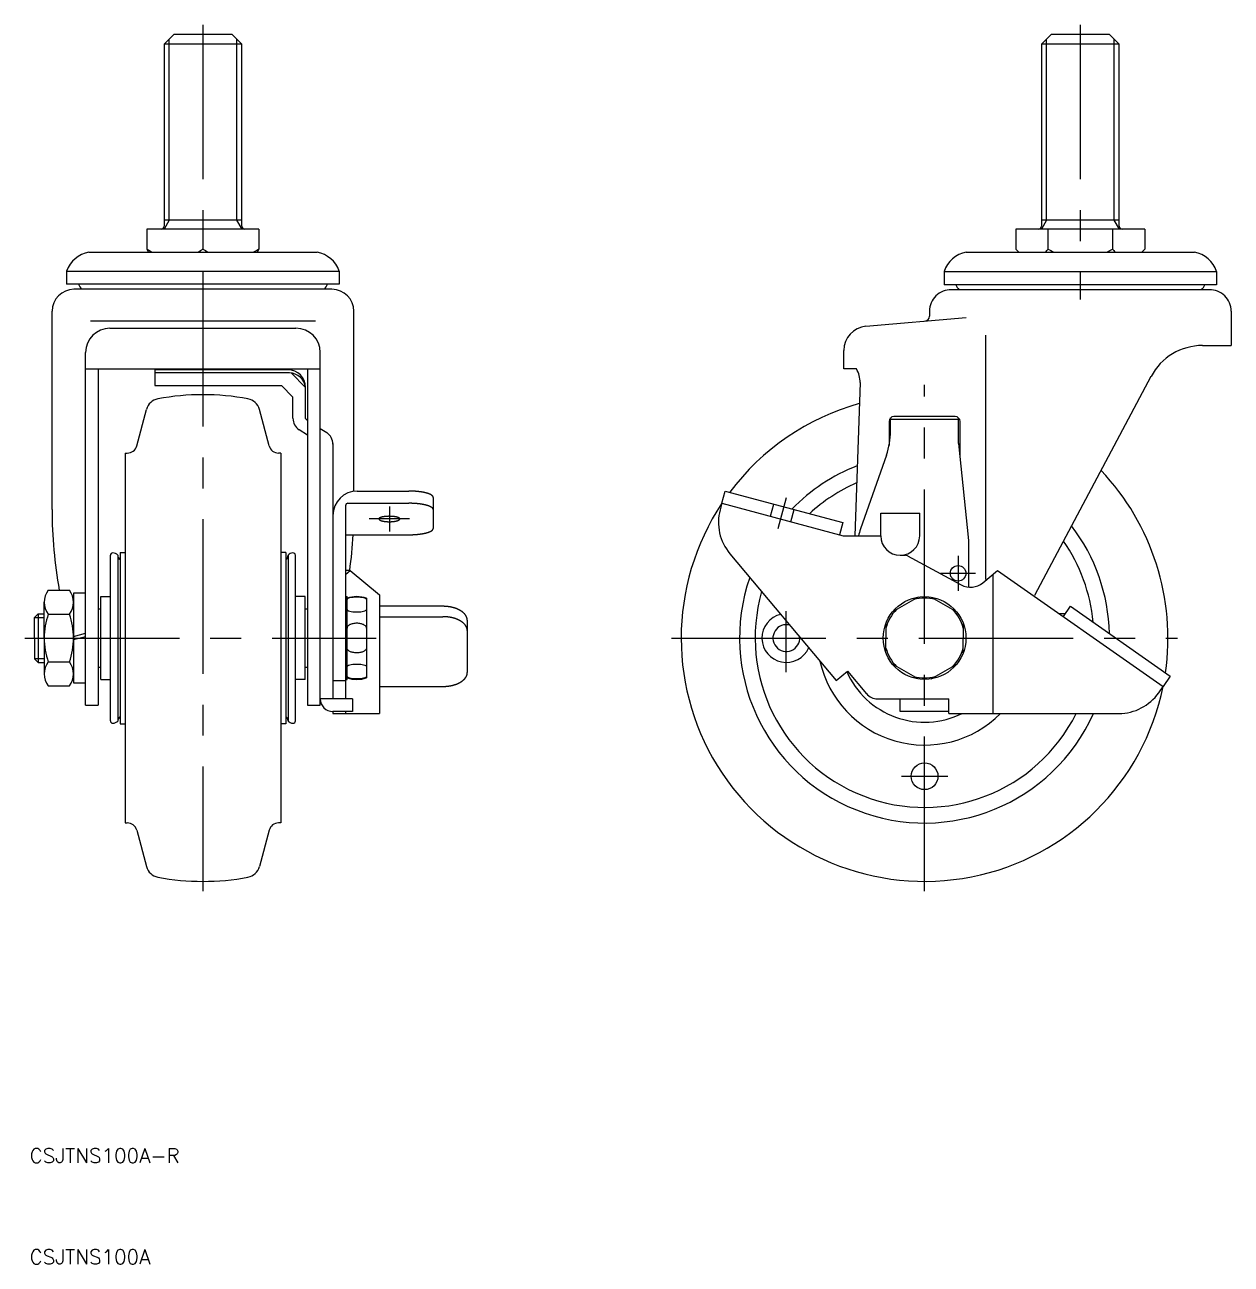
# Model space of a CAD drawing. Extents: x -185 to 65, y -129 to 274.
# Drawn here: x -184.9 to 63, y -128.7 to 126 of the extents above; entities that cross this region are included whole.
import ezdxf

# ---------------------------------------------------------------- set-up
doc = ezdxf.new("R2010")
doc.units = 0
doc.linetypes.add('CENTER', pattern=[50.8, 31.75, -6.35, 6.35, -6.35])
doc.linetypes.add('DASHED', pattern=[19.05, 12.7, -6.35])
doc.layers.get('0').update_dxf_attribs({"linetype": 'CONTINUOUS'})
doc.layers.add('CENTER', color=1, linetype='CONTINUOUS')
doc.styles.get("Standard").update_dxf_attribs({"font": 'txt.shx', "height": 3, "bigfont": 'bigfont.shx'})

msp = doc.modelspace()

# ---------------------------------------------------------------- linework, layer by layer
at = {"color": 7, "linetype": 'CONTINUOUS'}
for p, q in [((-154.25, 124), (-156.25, 122)), ((-142.25, 124), (-154.25, 124)), ((-140.25, 122), (-142.25, 124)), ((26, 124), (24, 122)), ((38, 124), (26, 124)), ((40, 122), (38, 124)), ((-156.25, 122), (-156.25, 84.6)), ((-140.25, 122), (-156.25, 122)), ((-140.25, 84.6), (-140.25, 122)), ((24, 122), (24, 84.6)), ((40, 122), (24, 122)), ((40, 84.6), (40, 122)), ((-140.25, 85.87), (-156.25, 85.87)), ((40, 85.87), (24, 85.87)), ((-136.75, 84), (-159.75, 84)), ((-159.75, 84), (-159.75, 79.93)), ((-148.25, 84), (-148.25, 79.93)), ((-136.75, 84), (-136.75, 79.98)), ((45.28, 84), (18.72, 84)), ((18.72, 84), (18.72, 79.93)), ((25.36, 84), (25.36, 79.93)), ((38.64, 84), (38.64, 79.93)), ((45.28, 84), (45.28, 79.93)), ((-171.7, 79.3), (-124.81, 79.3)), ((-159.75, 79.93), (-159.46, 79.3)), ((-136.75, 79.98), (-137.04, 79.35)), ((8.55, 79.3), (55.45, 79.3)), ((18.72, 79.93), (19.35, 79.3)), ((45.28, 79.93), (44.65, 79.3)), ((-176.25, 75.38), (-120.25, 75.38)), ((-176.25, 75.38), (-176.25, 72.7)), ((-120.25, 75.38), (-120.25, 72.7)), ((4, 75.33), (60, 75.33)), ((4, 75.33), (4, 72.6)), ((60, 75.33), (60, 72.6)), ((-120.25, 72.7), (-176.25, 72.7)), ((-121.75, 71.65), (-174.75, 71.65)), ((60, 72.6), (4, 72.6)), ((58.5, 71.55), (5.5, 71.55)), ((-179.25, 26.42), (-179.25, 67.15)), ((-117.25, 30.15), (-117.25, 67.15)), ((1, 67.15), (1, 66.12)), ((63, 67.15), (63, 60.1)), ((-171.35, 65.2), (-125.15, 65.2)), ((-12.04, 64.06), (8.52, 65.86)), ((-167.35, 63.66), (-129.15, 63.66)), ((12.5, 62.21), (12.5, 12)), ((-172.35, -13.8), (-172.35, 58.66)), ((-124.15, -13.8), (-124.15, 58.66)), ((-16.6, 55.28), (-16.6, 59.08)), ((57.12, 60.1), (63, 60.1)), ((-172.35, 55.28), (-124.15, 55.28)), ((-169.75, 55.28), (-169.75, -13.8)), ((-169.75, 55.28), (-169.75, -13.8)), ((-130.75, 55.1), (-158.15, 55.1)), ((-158.15, 55.1), (-158.15, 51.88)), ((-130.47, 54.52), (-158.15, 54.52)), ((-130.13, 54.48), (-127.15, 51.5)), ((-126.75, 55.28), (-126.75, -13.8)), ((-126.75, 55.28), (-126.75, -13.8)), ((-14, 55.28), (-16.6, 55.28)), ((46.52, 53.73), (22.6, 8.74)), ((-158.15, 51.88), (-132.13, 51.88)), ((-129.75, 49.5), (-132.13, 51.88)), ((-127.15, 45.11), (-127.15, 51.5)), ((-13.25, 52.47), (-14.35, 21)), ((-129.75, 45.15), (-129.75, 49.5)), ((-161.85, 39.48), (-159.85, 46.96)), ((-134.65, 39.48), (-136.65, 46.96)), ((-127.06, 44.94), (-126.75, 44.74)), ((-7.3, 44.5), (-7.3, 39.56)), ((-7, 42.55), (-7, 45.21)), ((-7, 45), (7, 45)), ((6.3, 45.5), (-6.3, 45.5)), ((7, 40.75), (7, 45.21)), ((7.3, 37), (7.3, 44.5)), ((-126.75, 41.68), (-128.47, 42.8)), ((-124.15, 43.06), (-122.83, 42.2)), ((7, 40), (7, 40.75)), ((-121.55, 40), (-121.55, -12.5)), ((7, 40), (7.07, 39.26)), ((7.07, 39.26), (8.93, 20.74)), ((-164.25, 38), (-164.25, -38)), ((-164.25, 38), (-163.79, 38)), ((-132.25, 38), (-132.72, 38)), ((-132.25, 38), (-132.25, -38)), ((-7.84, 37.59), (-13.16, 22.41)), ((-116.55, 30.2), (-105.95, 30.2)), ((-100.95, 28.9), (-100.95, 22.51)), ((-41.64, 27.69), (-40.96, 30.2)), ((-40.96, 30.2), (-16.81, 23.73)), ((-118.95, 27.19), (-118.95, -12.5)), ((-118.45, 27.69), (-105.95, 27.69)), ((-41.64, 27.69), (-41.99, 26.34)), ((-41.64, 27.69), (-17.49, 21.21)), ((-9, 25.68), (-1, 25.68)), ((-9, 21), (-9, 25.68)), ((-1, 21), (-1, 25.68)), ((-16.81, 23.73), (-17.49, 21.21)), ((-118.95, 21.21), (-105.95, 21.21)), ((-17.49, 21.21), (-16.69, 21)), ((-16.69, 21), (-12.5, 21)), ((-12.5, 21), (-9, 21)), ((-12.5, 21), (-9, 21)), ((8.93, 20.74), (9, 20)), ((9, 20), (9, 19.25)), ((9, 19.25), (9, 10.46)), ((-167.25, -17), (-167.25, 17)), ((-165.75, 17.05), (-165.75, -17.05)), ((-165.25, 17.6), (-165.25, -17.6)), ((-165.25, 17.6), (-164.25, 17.6)), ((-131.25, 17.6), (-132.25, 17.6)), ((-131.25, 17.6), (-131.25, -17.6)), ((-130.75, 17.05), (-130.75, -17.05)), ((-129.25, -17), (-129.25, 17)), ((-40, 17.33), (-18.15, -8.7)), ((-5, 17), (-4, 17)), ((-3.53, 16.88), (7.53, 10.92)), ((-118.95, 13.05), (-118, 13.87)), ((-118, 13.87), (-118.95, 13.87)), ((-118, 13.87), (-111.95, 8.9)), ((12, 11.37), (14.98, 13.87)), ((14, 13.05), (14, 8.98)), ((14.98, 13.87), (49, -9.95)), ((-180.03, 9.81), (-175.68, 9.81)), ((-172.35, 9.2), (-174.85, 9.2)), ((-174.85, 9.2), (-174.85, -9.2)), ((-174.85, 9.2), (-174.85, 7.36)), ((-169.25, -8.5), (-169.25, 8.5)), ((-169.25, 8.5), (-167.25, 8.5)), ((-127.25, 8.5), (-129.25, 8.5)), ((-127.25, -8.5), (-127.25, 8.5)), ((-118.95, 8.5), (-118.65, 8.5)), ((-118.65, -8.5), (-118.65, 8.5)), ((-114.65, 8.2), (-114.65, 6)), ((-111.95, 8.9), (-111.95, -15.5)), ((-1.34, 8.39), (-6.6, 5.36)), ((1.34, 8.39), (6.6, 5.36)), ((14, 8.98), (14, 0)), ((-180.85, 4.91), (-180.85, 7.36)), ((-169.75, 6), (-169.25, 6)), ((-127.25, 6), (-126.75, 6)), ((-114.65, 6), (-114.65, -6)), ((-98.95, 6.52), (-111.95, 6.52)), ((28.56, 4.45), (30.01, 6.52)), ((30.01, 6.52), (50.49, -7.82)), ((-182.85, 4.25), (-182.1, 5)), ((-182.85, 0), (-182.85, 4.25)), ((-182.1, 5), (-182.1, -5)), ((-182.1, 5), (-180.85, 5)), ((-180.85, 0), (-180.85, 4.91)), ((-180.03, 4.91), (-175.68, 4.91)), ((-111.95, 4.39), (-98.95, 4.39)), ((-93.95, 3.65), (-93.95, -7.08)), ((-7.94, 3.03), (-7.94, 0)), ((7.94, 3.03), (7.94, 0)), ((28.56, 4.45), (28.52, 4.39)), ((28.56, 4.45), (28.52, 4.39)), ((28.56, 4.45), (28.52, 4.39)), ((-174.85, 0.33), (-172.35, 1)), ((-174.85, -0.33), (-172.35, 0.33)), ((-7.94, -3.03), (-7.94, 0)), ((7.94, -3.03), (7.94, 0)), ((14, 0), (14, -15.5)), ((-182.85, 0), (-182.85, -4.25)), ((-180.85, 0), (-180.85, -4.91)), ((-182.85, -4.25), (-182.1, -5)), ((-182.1, -5), (-180.85, -5)), ((-180.85, -4.91), (-180.85, -7.36)), ((-180.03, -4.91), (-175.68, -4.91)), ((-169.75, -6), (-169.25, -6)), ((-127.25, -6), (-126.75, -6)), ((-114.65, -6), (-114.65, -8.2)), ((-18.15, -8.7), (-15.85, -6.78)), ((-15.85, -6.78), (-11.95, -11.43)), ((-1.34, -8.39), (-6.6, -5.36)), ((1.34, -8.39), (6.6, -5.36)), ((-180.03, -9.81), (-175.68, -9.81)), ((-174.85, -9.2), (-172.35, -9.2)), ((-169.25, -8.5), (-167.25, -8.5)), ((-127.25, -8.5), (-129.25, -8.5)), ((-121.55, -8.7), (-118.95, -8.7)), ((-118.95, -8.5), (-118.65, -8.5)), ((-111.95, -9.95), (-98.95, -9.95)), ((48.1, -11.24), (49, -9.95)), ((50.49, -7.82), (49, -9.95)), ((-117.55, -12.5), (-124.15, -12.5)), ((-117.55, -12.5), (-117.55, -15.1)), ((-9.65, -12.5), (5, -12.5)), ((-5, -15.1), (-5, -12.5)), ((5, -15.5), (5, -12.5)), ((-172.35, -13.8), (-169.75, -13.8)), ((-126.75, -13.8), (-124.15, -13.8)), ((-117.55, -15.1), (-121.55, -15.1)), ((-121.55, -15.1), (-121.55, -15.5)), ((-118.95, -15.1), (-118.95, -15.5)), ((5, -15.1), (-5, -15.1)), ((-165.25, -17.6), (-164.25, -17.6)), ((-131.25, -17.6), (-132.25, -17.6)), ((-121.55, -15.5), (-111.95, -15.5)), ((5, -15.5), (39.91, -15.5)), ((-164.25, -38), (-163.79, -38)), ((-132.25, -38), (-132.72, -38)), ((-161.85, -39.48), (-159.85, -46.96)), ((-134.65, -39.48), (-136.65, -46.96))]:
    msp.add_line(p, q, dxfattribs=at)
at = {"color": 3, "linetype": 'CONTINUOUS'}
for p, q in [((-155.17, 85.87), (-155.17, 123.08)), ((-141.33, 123.08), (-141.33, 85.87)), ((25.08, 85.87), (25.08, 123.08)), ((38.92, 123.08), (38.92, 85.87)), ((-155.17, 85.87), (-156.25, 84)), ((-141.33, 85.87), (-140.25, 84)), ((25.08, 85.87), (24, 84)), ((38.92, 85.87), (40, 84)), ((-182.85, 4.19), (-180.85, 4.19)), ((-182.85, -4.19), (-180.85, -4.19))]:
    msp.add_line(p, q, dxfattribs=at)
at = {"color": 3, "linetype": 'DASHED'}
for p, q in [((-31.64, 25.01), (-30.97, 27.52)), ((-27.48, 23.89), (-26.81, 26.4))]:
    msp.add_line(p, q, dxfattribs=at)
at = {"color": 7, "linetype": 'CONTINUOUS'}
for points in [[(-114.65, 7.9, 0.264449), (-114.73, 8.04, 0.0739), (-115.24, 8.25, 0.034987), (-115.83, 8.35, 0.025435), (-116.65, 8.39, 0.025435), (-117.47, 8.35, 0.034987), (-118.07, 8.25, 0.0739), (-118.57, 8.04, 0.264449), (-118.65, 7.9, 0.264449)], [(-118.65, 5.85, 0.264449), (-118.57, 5.71, 0.0739), (-118.07, 5.5, 0.034987), (-117.47, 5.4, 0.025435), (-116.65, 5.36, 0.025435), (-115.83, 5.4, 0.034987), (-115.24, 5.5, 0.0739), (-114.73, 5.71, 0.264449), (-114.65, 5.85, 0.264449)], [(-114.65, 2.05, 0.176531), (-114.77, 2.38, 0.103862), (-115.24, 2.75, 0.064221), (-115.84, 2.95, 0.050387), (-116.65, 3.03, 0.050387), (-117.46, 2.95, 0.064221), (-118.07, 2.75, 0.103862), (-118.53, 2.38, 0.176531), (-118.65, 2.05, 0.176531)], [(-114.65, -2.05, -0.176531), (-114.77, -2.38, -0.103862), (-115.24, -2.75, -0.064221), (-115.84, -2.95, -0.050387), (-116.65, -3.03, -0.050387), (-117.46, -2.95, -0.064221), (-118.07, -2.75, -0.103862), (-118.53, -2.38, -0.176531), (-118.65, -2.05, -0.176531)], [(-118.65, -5.85, -0.264449), (-118.57, -5.71, -0.0739), (-118.07, -5.5, -0.034987), (-117.47, -5.4, -0.025435), (-116.65, -5.36, -0.025435), (-115.83, -5.4, -0.034987), (-115.24, -5.5, -0.0739), (-114.73, -5.71, -0.264449), (-114.65, -5.85, -0.264449)], [(-114.65, -7.9, -0.264449), (-114.73, -8.04, -0.0739), (-115.24, -8.25, -0.034987), (-115.83, -8.35, -0.025435), (-116.65, -8.39, -0.025435), (-117.47, -8.35, -0.034987), (-118.07, -8.25, -0.0739), (-118.57, -8.04, -0.264449), (-118.65, -7.9, -0.264449)]]:
    msp.add_lwpolyline(points, format="xyb", dxfattribs=at)
for points in [[(-100.95, 28.9, 0), (-100.95, 28.92, 0), (-100.95, 28.93, 0), (-100.95, 28.95, 0), (-100.96, 28.97, 0), (-100.96, 28.98, 0), (-100.96, 29, 0), (-100.97, 29.01, 0), (-100.97, 29.03, 0), (-100.98, 29.05, 0), (-100.99, 29.06, 0), (-101, 29.08, 0), (-101, 29.09, 0), (-101.01, 29.11, 0), (-101.02, 29.12, 0), (-101.04, 29.14, 0), (-101.05, 29.16, 0), (-101.06, 29.17, 0), (-101.07, 29.19, 0), (-101.09, 29.2, 0), (-101.1, 29.22, 0), (-101.12, 29.23, 0), (-101.13, 29.25, 0), (-101.15, 29.26, 0), (-101.17, 29.28, 0), (-101.18, 29.29, 0), (-101.2, 29.31, 0), (-101.22, 29.32, 0), (-101.24, 29.34, 0), (-101.26, 29.35, 0), (-101.29, 29.37, 0), (-101.31, 29.38, 0), (-101.33, 29.4, 0), (-101.36, 29.41, 0), (-101.38, 29.43, 0), (-101.41, 29.44, 0), (-101.43, 29.46, 0), (-101.46, 29.47, 0), (-101.48, 29.48, 0), (-101.51, 29.5, 0), (-101.54, 29.51, 0), (-101.57, 29.53, 0), (-101.6, 29.54, 0), (-101.63, 29.55, 0), (-101.66, 29.57, 0), (-101.69, 29.58, 0), (-101.73, 29.59, 0), (-101.76, 29.61, 0), (-101.79, 29.62, 0), (-101.83, 29.63, 0), (-101.86, 29.65, 0), (-101.9, 29.66, 0), (-101.93, 29.67, 0), (-101.97, 29.69, 0), (-102.01, 29.7, 0), (-102.05, 29.71, 0), (-102.09, 29.72, 0), (-102.13, 29.74, 0), (-102.16, 29.75, 0), (-102.21, 29.76, 0), (-102.25, 29.77, 0), (-102.29, 29.78, 0), (-102.33, 29.79, 0), (-102.37, 29.81, 0), (-102.42, 29.82, 0), (-102.46, 29.83, 0), (-102.5, 29.84, 0), (-102.55, 29.85, 0), (-102.59, 29.86, 0), (-102.64, 29.87, 0), (-102.68, 29.88, 0), (-102.73, 29.89, 0), (-102.78, 29.9, 0), (-102.83, 29.91, 0), (-102.87, 29.92, 0), (-102.92, 29.93, 0), (-102.97, 29.94, 0), (-103.02, 29.95, 0), (-103.07, 29.96, 0), (-103.12, 29.97, 0), (-103.17, 29.98, 0), (-103.22, 29.99, 0), (-103.28, 30, 0), (-103.33, 30, 0), (-103.38, 30.01, 0), (-103.43, 30.02, 0), (-103.49, 30.03, 0), (-103.54, 30.04, 0), (-103.59, 30.04, 0), (-103.65, 30.05, 0), (-103.7, 30.06, 0), (-103.76, 30.07, 0), (-103.81, 30.07, 0), (-103.87, 30.08, 0), (-103.92, 30.09, 0), (-103.98, 30.09, 0), (-104.04, 30.1, 0), (-104.09, 30.1, 0), (-104.15, 30.11, 0), (-104.21, 30.12, 0), (-104.27, 30.12, 0), (-104.32, 30.13, 0), (-104.38, 30.13, 0), (-104.44, 30.14, 0), (-104.5, 30.14, 0), (-104.56, 30.15, 0), (-104.62, 30.15, 0), (-104.68, 30.15, 0), (-104.74, 30.16, 0), (-104.8, 30.16, 0), (-104.86, 30.17, 0), (-104.92, 30.17, 0), (-104.98, 30.17, 0), (-105.04, 30.17, 0), (-105.1, 30.18, 0), (-105.16, 30.18, 0), (-105.22, 30.18, 0), (-105.28, 30.18, 0), (-105.34, 30.19, 0), (-105.4, 30.19, 0), (-105.46, 30.19, 0), (-105.52, 30.19, 0), (-105.58, 30.19, 0), (-105.64, 30.19, 0), (-105.71, 30.2, 0), (-105.77, 30.2, 0), (-105.83, 30.2, 0), (-105.89, 30.2, 0), (-105.95, 30.2, 0)], [(-100.95, 26.39, 0), (-100.95, 26.41, 0), (-100.95, 26.42, 0), (-100.95, 26.44, 0), (-100.96, 26.45, 0), (-100.96, 26.47, 0), (-100.96, 26.49, 0), (-100.97, 26.5, 0), (-100.97, 26.52, 0), (-100.98, 26.53, 0), (-100.99, 26.55, 0), (-101, 26.57, 0), (-101, 26.58, 0), (-101.01, 26.6, 0), (-101.02, 26.61, 0), (-101.04, 26.63, 0), (-101.05, 26.64, 0), (-101.06, 26.66, 0), (-101.07, 26.67, 0), (-101.09, 26.69, 0), (-101.1, 26.71, 0), (-101.12, 26.72, 0), (-101.13, 26.74, 0), (-101.15, 26.75, 0), (-101.17, 26.77, 0), (-101.18, 26.78, 0), (-101.2, 26.8, 0), (-101.22, 26.81, 0), (-101.24, 26.83, 0), (-101.26, 26.84, 0), (-101.29, 26.86, 0), (-101.31, 26.87, 0), (-101.33, 26.89, 0), (-101.36, 26.9, 0), (-101.38, 26.92, 0), (-101.41, 26.93, 0), (-101.43, 26.94, 0), (-101.46, 26.96, 0), (-101.48, 26.97, 0), (-101.51, 26.99, 0), (-101.54, 27, 0), (-101.57, 27.02, 0), (-101.6, 27.03, 0), (-101.63, 27.04, 0), (-101.66, 27.06, 0), (-101.69, 27.07, 0), (-101.73, 27.08, 0), (-101.76, 27.1, 0), (-101.79, 27.11, 0), (-101.83, 27.12, 0), (-101.86, 27.14, 0), (-101.9, 27.15, 0), (-101.93, 27.16, 0), (-101.97, 27.17, 0), (-102.01, 27.19, 0), (-102.05, 27.2, 0), (-102.09, 27.21, 0), (-102.13, 27.22, 0), (-102.16, 27.24, 0), (-102.21, 27.25, 0), (-102.25, 27.26, 0), (-102.29, 27.27, 0), (-102.33, 27.28, 0), (-102.37, 27.29, 0), (-102.42, 27.31, 0), (-102.46, 27.32, 0), (-102.5, 27.33, 0), (-102.55, 27.34, 0), (-102.59, 27.35, 0), (-102.64, 27.36, 0), (-102.68, 27.37, 0), (-102.73, 27.38, 0), (-102.78, 27.39, 0), (-102.83, 27.4, 0), (-102.87, 27.41, 0), (-102.92, 27.42, 0), (-102.97, 27.43, 0), (-103.02, 27.44, 0), (-103.07, 27.45, 0), (-103.12, 27.46, 0), (-103.17, 27.47, 0), (-103.22, 27.48, 0), (-103.28, 27.48, 0), (-103.33, 27.49, 0), (-103.38, 27.5, 0), (-103.43, 27.51, 0), (-103.49, 27.52, 0), (-103.54, 27.52, 0), (-103.59, 27.53, 0), (-103.65, 27.54, 0), (-103.7, 27.55, 0), (-103.76, 27.55, 0), (-103.81, 27.56, 0), (-103.87, 27.57, 0), (-103.92, 27.57, 0), (-103.98, 27.58, 0), (-104.04, 27.59, 0), (-104.09, 27.59, 0), (-104.15, 27.6, 0), (-104.21, 27.6, 0), (-104.27, 27.61, 0), (-104.32, 27.61, 0), (-104.38, 27.62, 0), (-104.44, 27.62, 0), (-104.5, 27.63, 0), (-104.56, 27.63, 0), (-104.62, 27.64, 0), (-104.68, 27.64, 0), (-104.74, 27.65, 0), (-104.8, 27.65, 0), (-104.86, 27.65, 0), (-104.92, 27.66, 0), (-104.98, 27.66, 0), (-105.04, 27.66, 0), (-105.1, 27.67, 0), (-105.16, 27.67, 0), (-105.22, 27.67, 0), (-105.28, 27.67, 0), (-105.34, 27.68, 0), (-105.4, 27.68, 0), (-105.46, 27.68, 0), (-105.52, 27.68, 0), (-105.58, 27.68, 0), (-105.64, 27.68, 0), (-105.71, 27.68, 0), (-105.77, 27.68, 0), (-105.83, 27.68, 0), (-105.89, 27.69, 0), (-105.95, 27.69, 0)], [(-107.8, 24.49, 0), (-107.8, 24.5, 0), (-107.8, 24.52, 0), (-107.81, 24.53, 0), (-107.81, 24.54, 0), (-107.82, 24.55, 0), (-107.83, 24.57, 0), (-107.83, 24.58, 0), (-107.84, 24.59, 0), (-107.85, 24.6, 0), (-107.87, 24.62, 0), (-107.88, 24.63, 0), (-107.89, 24.64, 0), (-107.91, 24.65, 0), (-107.93, 24.66, 0), (-107.95, 24.68, 0), (-107.97, 24.69, 0), (-107.99, 24.7, 0), (-108.01, 24.71, 0), (-108.03, 24.72, 0), (-108.06, 24.73, 0), (-108.08, 24.75, 0), (-108.11, 24.76, 0), (-108.14, 24.77, 0), (-108.16, 24.78, 0), (-108.19, 24.79, 0), (-108.22, 24.8, 0), (-108.26, 24.81, 0), (-108.29, 24.82, 0), (-108.32, 24.83, 0), (-108.36, 24.84, 0), (-108.39, 24.85, 0), (-108.43, 24.86, 0), (-108.47, 24.86, 0), (-108.51, 24.87, 0), (-108.55, 24.88, 0), (-108.59, 24.89, 0), (-108.63, 24.9, 0), (-108.67, 24.91, 0), (-108.71, 24.91, 0), (-108.76, 24.92, 0), (-108.8, 24.93, 0), (-108.85, 24.93, 0), (-108.89, 24.94, 0), (-108.94, 24.95, 0), (-108.98, 24.95, 0), (-109.03, 24.96, 0), (-109.08, 24.96, 0), (-109.13, 24.97, 0), (-109.18, 24.97, 0), (-109.23, 24.98, 0), (-109.28, 24.98, 0), (-109.33, 24.98, 0), (-109.38, 24.99, 0), (-109.43, 24.99, 0), (-109.48, 24.99, 0), (-109.53, 25, 0), (-109.58, 25, 0), (-109.64, 25, 0), (-109.69, 25, 0), (-109.74, 25, 0), (-109.79, 25.01, 0), (-109.85, 25.01, 0), (-109.9, 25.01, 0), (-109.95, 25.01, 0), (-110, 25.01, 0), (-110.06, 25.01, 0), (-110.11, 25.01, 0), (-110.16, 25, 0), (-110.22, 25, 0), (-110.27, 25, 0), (-110.32, 25, 0), (-110.37, 25, 0), (-110.42, 24.99, 0), (-110.47, 24.99, 0), (-110.53, 24.99, 0), (-110.58, 24.98, 0), (-110.63, 24.98, 0), (-110.68, 24.98, 0), (-110.73, 24.97, 0), (-110.78, 24.97, 0), (-110.82, 24.96, 0), (-110.87, 24.96, 0), (-110.92, 24.95, 0), (-110.97, 24.95, 0), (-111.01, 24.94, 0), (-111.06, 24.93, 0), (-111.1, 24.93, 0), (-111.15, 24.92, 0), (-111.19, 24.91, 0), (-111.23, 24.91, 0), (-111.28, 24.9, 0), (-111.32, 24.89, 0), (-111.36, 24.88, 0), (-111.4, 24.87, 0), (-111.43, 24.86, 0), (-111.47, 24.86, 0), (-111.51, 24.85, 0), (-111.55, 24.84, 0), (-111.58, 24.83, 0), (-111.61, 24.82, 0), (-111.65, 24.81, 0), (-111.68, 24.8, 0), (-111.71, 24.79, 0), (-111.74, 24.78, 0), (-111.77, 24.77, 0), (-111.8, 24.76, 0), (-111.82, 24.75, 0), (-111.85, 24.73, 0), (-111.87, 24.72, 0), (-111.89, 24.71, 0), (-111.92, 24.7, 0), (-111.94, 24.69, 0), (-111.96, 24.68, 0), (-111.98, 24.66, 0), (-111.99, 24.65, 0), (-112.01, 24.64, 0), (-112.02, 24.63, 0), (-112.04, 24.62, 0), (-112.05, 24.6, 0), (-112.06, 24.59, 0), (-112.07, 24.58, 0), (-112.08, 24.57, 0), (-112.09, 24.55, 0), (-112.09, 24.54, 0), (-112.1, 24.53, 0), (-112.1, 24.52, 0), (-112.1, 24.5, 0), (-112.1, 24.49, 0)], [(-112.1, 24.49, 0), (-112.1, 24.48, 0), (-112.1, 24.46, 0), (-112.1, 24.45, 0), (-112.09, 24.43, 0), (-112.09, 24.42, 0), (-112.08, 24.4, 0), (-112.07, 24.39, 0), (-112.06, 24.37, 0), (-112.05, 24.36, 0), (-112.04, 24.35, 0), (-112.02, 24.33, 0), (-112.01, 24.32, 0), (-111.99, 24.3, 0), (-111.98, 24.29, 0), (-111.96, 24.28, 0), (-111.94, 24.26, 0), (-111.92, 24.25, 0), (-111.89, 24.24, 0), (-111.87, 24.22, 0), (-111.85, 24.21, 0), (-111.82, 24.2, 0), (-111.8, 24.18, 0), (-111.77, 24.17, 0), (-111.74, 24.16, 0), (-111.71, 24.15, 0), (-111.68, 24.14, 0), (-111.65, 24.12, 0), (-111.61, 24.11, 0), (-111.58, 24.1, 0), (-111.55, 24.09, 0), (-111.51, 24.08, 0), (-111.47, 24.07, 0), (-111.43, 24.06, 0), (-111.4, 24.05, 0), (-111.36, 24.04, 0), (-111.32, 24.03, 0), (-111.28, 24.02, 0), (-111.23, 24.01, 0), (-111.19, 24, 0), (-111.15, 23.99, 0), (-111.1, 23.99, 0), (-111.06, 23.98, 0), (-111.01, 23.97, 0), (-110.97, 23.96, 0), (-110.92, 23.96, 0), (-110.87, 23.95, 0), (-110.82, 23.94, 0), (-110.78, 23.94, 0), (-110.73, 23.93, 0), (-110.68, 23.93, 0), (-110.63, 23.92, 0), (-110.58, 23.92, 0), (-110.53, 23.92, 0), (-110.47, 23.91, 0), (-110.42, 23.91, 0), (-110.37, 23.91, 0), (-110.32, 23.9, 0), (-110.27, 23.9, 0), (-110.22, 23.9, 0), (-110.16, 23.9, 0), (-110.11, 23.9, 0), (-110.06, 23.89, 0), (-110, 23.89, 0), (-109.95, 23.89, 0), (-109.9, 23.89, 0), (-109.85, 23.89, 0), (-109.79, 23.9, 0), (-109.74, 23.9, 0), (-109.69, 23.9, 0), (-109.64, 23.9, 0), (-109.58, 23.9, 0), (-109.53, 23.91, 0), (-109.48, 23.91, 0), (-109.43, 23.91, 0), (-109.38, 23.92, 0), (-109.33, 23.92, 0), (-109.28, 23.92, 0), (-109.23, 23.93, 0), (-109.18, 23.93, 0), (-109.13, 23.94, 0), (-109.08, 23.94, 0), (-109.03, 23.95, 0), (-108.98, 23.96, 0), (-108.94, 23.96, 0), (-108.89, 23.97, 0), (-108.85, 23.98, 0), (-108.8, 23.99, 0), (-108.76, 23.99, 0), (-108.71, 24, 0), (-108.67, 24.01, 0), (-108.63, 24.02, 0), (-108.59, 24.03, 0), (-108.55, 24.04, 0), (-108.51, 24.05, 0), (-108.47, 24.06, 0), (-108.43, 24.07, 0), (-108.39, 24.08, 0), (-108.36, 24.09, 0), (-108.32, 24.1, 0), (-108.29, 24.11, 0), (-108.26, 24.12, 0), (-108.22, 24.14, 0), (-108.19, 24.15, 0), (-108.16, 24.16, 0), (-108.14, 24.17, 0), (-108.11, 24.18, 0), (-108.08, 24.2, 0), (-108.06, 24.21, 0), (-108.03, 24.22, 0), (-108.01, 24.24, 0), (-107.99, 24.25, 0), (-107.97, 24.26, 0), (-107.95, 24.28, 0), (-107.93, 24.29, 0), (-107.91, 24.3, 0), (-107.89, 24.32, 0), (-107.88, 24.33, 0), (-107.87, 24.35, 0), (-107.85, 24.36, 0), (-107.84, 24.37, 0), (-107.83, 24.39, 0), (-107.83, 24.4, 0), (-107.82, 24.42, 0), (-107.81, 24.43, 0), (-107.81, 24.45, 0), (-107.8, 24.46, 0), (-107.8, 24.48, 0), (-107.8, 24.49, 0)], [(-105.95, 21.21, 0), (-105.89, 21.21, 0), (-105.83, 21.22, 0), (-105.77, 21.22, 0), (-105.71, 21.22, 0), (-105.64, 21.22, 0), (-105.58, 21.22, 0), (-105.52, 21.22, 0), (-105.46, 21.22, 0), (-105.4, 21.22, 0), (-105.34, 21.22, 0), (-105.28, 21.23, 0), (-105.22, 21.23, 0), (-105.16, 21.23, 0), (-105.1, 21.23, 0), (-105.04, 21.24, 0), (-104.98, 21.24, 0), (-104.92, 21.24, 0), (-104.86, 21.25, 0), (-104.8, 21.25, 0), (-104.74, 21.25, 0), (-104.68, 21.26, 0), (-104.62, 21.26, 0), (-104.56, 21.27, 0), (-104.5, 21.27, 0), (-104.44, 21.28, 0), (-104.38, 21.28, 0), (-104.32, 21.29, 0), (-104.27, 21.29, 0), (-104.21, 21.3, 0), (-104.15, 21.3, 0), (-104.09, 21.31, 0), (-104.04, 21.31, 0), (-103.98, 21.32, 0), (-103.92, 21.33, 0), (-103.87, 21.33, 0), (-103.81, 21.34, 0), (-103.76, 21.35, 0), (-103.7, 21.35, 0), (-103.65, 21.36, 0), (-103.59, 21.37, 0), (-103.54, 21.38, 0), (-103.49, 21.38, 0), (-103.43, 21.39, 0), (-103.38, 21.4, 0), (-103.33, 21.41, 0), (-103.28, 21.42, 0), (-103.22, 21.42, 0), (-103.17, 21.43, 0), (-103.12, 21.44, 0), (-103.07, 21.45, 0), (-103.02, 21.46, 0), (-102.97, 21.47, 0), (-102.92, 21.48, 0), (-102.87, 21.49, 0), (-102.83, 21.5, 0), (-102.78, 21.51, 0), (-102.73, 21.52, 0), (-102.68, 21.53, 0), (-102.64, 21.54, 0), (-102.59, 21.55, 0), (-102.55, 21.56, 0), (-102.5, 21.57, 0), (-102.46, 21.58, 0), (-102.42, 21.59, 0), (-102.37, 21.61, 0), (-102.33, 21.62, 0), (-102.29, 21.63, 0), (-102.25, 21.64, 0), (-102.21, 21.65, 0), (-102.16, 21.66, 0), (-102.13, 21.68, 0), (-102.09, 21.69, 0), (-102.05, 21.7, 0), (-102.01, 21.71, 0), (-101.97, 21.73, 0), (-101.93, 21.74, 0), (-101.9, 21.75, 0), (-101.86, 21.76, 0), (-101.83, 21.78, 0), (-101.79, 21.79, 0), (-101.76, 21.8, 0), (-101.73, 21.82, 0), (-101.69, 21.83, 0), (-101.66, 21.84, 0), (-101.63, 21.86, 0), (-101.6, 21.87, 0), (-101.57, 21.88, 0), (-101.54, 21.9, 0), (-101.51, 21.91, 0), (-101.48, 21.93, 0), (-101.46, 21.94, 0), (-101.43, 21.96, 0), (-101.41, 21.97, 0), (-101.38, 21.98, 0), (-101.36, 22, 0), (-101.33, 22.01, 0), (-101.31, 22.03, 0), (-101.29, 22.04, 0), (-101.26, 22.06, 0), (-101.24, 22.07, 0), (-101.22, 22.09, 0), (-101.2, 22.1, 0), (-101.18, 22.12, 0), (-101.17, 22.13, 0), (-101.15, 22.15, 0), (-101.13, 22.16, 0), (-101.12, 22.18, 0), (-101.1, 22.19, 0), (-101.09, 22.21, 0), (-101.07, 22.23, 0), (-101.06, 22.24, 0), (-101.05, 22.26, 0), (-101.04, 22.27, 0), (-101.02, 22.29, 0), (-101.01, 22.3, 0), (-101, 22.32, 0), (-101, 22.33, 0), (-100.99, 22.35, 0), (-100.98, 22.37, 0), (-100.97, 22.38, 0), (-100.97, 22.4, 0), (-100.96, 22.41, 0), (-100.96, 22.43, 0), (-100.96, 22.45, 0), (-100.95, 22.46, 0), (-100.95, 22.48, 0), (-100.95, 22.49, 0), (-100.95, 22.51, 0)], [(-93.95, 3.65, 0), (-93.95, 3.69, 0), (-93.95, 3.72, 0), (-93.95, 3.76, 0), (-93.96, 3.79, 0), (-93.96, 3.83, 0), (-93.96, 3.86, 0), (-93.97, 3.9, 0), (-93.97, 3.93, 0), (-93.98, 3.97, 0), (-93.99, 4, 0), (-94, 4.04, 0), (-94, 4.07, 0), (-94.01, 4.11, 0), (-94.02, 4.14, 0), (-94.04, 4.18, 0), (-94.05, 4.21, 0), (-94.06, 4.25, 0), (-94.07, 4.28, 0), (-94.09, 4.31, 0), (-94.1, 4.35, 0), (-94.12, 4.38, 0), (-94.13, 4.42, 0), (-94.15, 4.45, 0), (-94.17, 4.48, 0), (-94.18, 4.52, 0), (-94.2, 4.55, 0), (-94.22, 4.59, 0), (-94.24, 4.62, 0), (-94.26, 4.65, 0), (-94.29, 4.68, 0), (-94.31, 4.72, 0), (-94.33, 4.75, 0), (-94.36, 4.78, 0), (-94.38, 4.81, 0), (-94.41, 4.85, 0), (-94.43, 4.88, 0), (-94.46, 4.91, 0), (-94.48, 4.94, 0), (-94.51, 4.97, 0), (-94.54, 5, 0), (-94.57, 5.04, 0), (-94.6, 5.07, 0), (-94.63, 5.1, 0), (-94.66, 5.13, 0), (-94.69, 5.16, 0), (-94.73, 5.19, 0), (-94.76, 5.22, 0), (-94.79, 5.25, 0), (-94.83, 5.27, 0), (-94.86, 5.3, 0), (-94.9, 5.33, 0), (-94.93, 5.36, 0), (-94.97, 5.39, 0), (-95.01, 5.42, 0), (-95.05, 5.44, 0), (-95.09, 5.47, 0), (-95.13, 5.5, 0), (-95.16, 5.53, 0), (-95.21, 5.55, 0), (-95.25, 5.58, 0), (-95.29, 5.6, 0), (-95.33, 5.63, 0), (-95.37, 5.66, 0), (-95.42, 5.68, 0), (-95.46, 5.7, 0), (-95.5, 5.73, 0), (-95.55, 5.75, 0), (-95.59, 5.78, 0), (-95.64, 5.8, 0), (-95.68, 5.82, 0), (-95.73, 5.85, 0), (-95.78, 5.87, 0), (-95.83, 5.89, 0), (-95.87, 5.91, 0), (-95.92, 5.93, 0), (-95.97, 5.96, 0), (-96.02, 5.98, 0), (-96.07, 6, 0), (-96.12, 6.02, 0), (-96.17, 6.04, 0), (-96.22, 6.06, 0), (-96.28, 6.08, 0), (-96.33, 6.09, 0), (-96.38, 6.11, 0), (-96.43, 6.13, 0), (-96.49, 6.15, 0), (-96.54, 6.16, 0), (-96.59, 6.18, 0), (-96.65, 6.2, 0), (-96.7, 6.21, 0), (-96.76, 6.23, 0), (-96.81, 6.24, 0), (-96.87, 6.26, 0), (-96.92, 6.27, 0), (-96.98, 6.29, 0), (-97.04, 6.3, 0), (-97.09, 6.32, 0), (-97.15, 6.33, 0), (-97.21, 6.34, 0), (-97.27, 6.35, 0), (-97.32, 6.36, 0), (-97.38, 6.38, 0), (-97.44, 6.39, 0), (-97.5, 6.4, 0), (-97.56, 6.41, 0), (-97.62, 6.42, 0), (-97.68, 6.43, 0), (-97.74, 6.43, 0), (-97.8, 6.44, 0), (-97.86, 6.45, 0), (-97.92, 6.46, 0), (-97.98, 6.46, 0), (-98.04, 6.47, 0), (-98.1, 6.48, 0), (-98.16, 6.48, 0), (-98.22, 6.49, 0), (-98.28, 6.49, 0), (-98.34, 6.5, 0), (-98.4, 6.5, 0), (-98.46, 6.51, 0), (-98.52, 6.51, 0), (-98.58, 6.51, 0), (-98.64, 6.51, 0), (-98.71, 6.52, 0), (-98.77, 6.52, 0), (-98.83, 6.52, 0), (-98.89, 6.52, 0), (-98.95, 6.52, 0)], [(-93.95, 1.54, 0), (-93.95, 1.56, 0), (-93.95, 1.59, 0), (-93.95, 1.63, 0), (-93.96, 1.66, 0), (-93.96, 1.7, 0), (-93.96, 1.73, 0), (-93.97, 1.77, 0), (-93.97, 1.8, 0), (-93.98, 1.84, 0), (-93.99, 1.87, 0), (-94, 1.91, 0), (-94, 1.94, 0), (-94.01, 1.98, 0), (-94.02, 2.01, 0), (-94.04, 2.05, 0), (-94.05, 2.08, 0), (-94.06, 2.12, 0), (-94.07, 2.15, 0), (-94.09, 2.19, 0), (-94.1, 2.22, 0), (-94.12, 2.25, 0), (-94.13, 2.29, 0), (-94.15, 2.32, 0), (-94.17, 2.35, 0), (-94.18, 2.39, 0), (-94.2, 2.42, 0), (-94.22, 2.46, 0), (-94.24, 2.49, 0), (-94.26, 2.52, 0), (-94.29, 2.55, 0), (-94.31, 2.59, 0), (-94.33, 2.62, 0), (-94.36, 2.65, 0), (-94.38, 2.68, 0), (-94.41, 2.72, 0), (-94.43, 2.75, 0), (-94.46, 2.78, 0), (-94.48, 2.81, 0), (-94.51, 2.84, 0), (-94.54, 2.87, 0), (-94.57, 2.91, 0), (-94.6, 2.94, 0), (-94.63, 2.97, 0), (-94.66, 3, 0), (-94.69, 3.03, 0), (-94.73, 3.06, 0), (-94.76, 3.09, 0), (-94.79, 3.12, 0), (-94.83, 3.14, 0), (-94.86, 3.17, 0), (-94.9, 3.2, 0), (-94.93, 3.23, 0), (-94.97, 3.26, 0), (-95.01, 3.29, 0), (-95.05, 3.31, 0), (-95.09, 3.34, 0), (-95.13, 3.37, 0), (-95.16, 3.4, 0), (-95.21, 3.42, 0), (-95.25, 3.45, 0), (-95.29, 3.47, 0), (-95.33, 3.5, 0), (-95.37, 3.53, 0), (-95.42, 3.55, 0), (-95.46, 3.58, 0), (-95.5, 3.6, 0), (-95.55, 3.62, 0), (-95.59, 3.65, 0), (-95.64, 3.67, 0), (-95.68, 3.69, 0), (-95.73, 3.72, 0), (-95.78, 3.74, 0), (-95.83, 3.76, 0), (-95.87, 3.78, 0), (-95.92, 3.8, 0), (-95.97, 3.83, 0), (-96.02, 3.85, 0), (-96.07, 3.87, 0), (-96.12, 3.89, 0), (-96.17, 3.91, 0), (-96.22, 3.93, 0), (-96.28, 3.95, 0), (-96.33, 3.96, 0), (-96.38, 3.98, 0), (-96.43, 4, 0), (-96.49, 4.02, 0), (-96.54, 4.03, 0), (-96.59, 4.05, 0), (-96.65, 4.07, 0), (-96.7, 4.08, 0), (-96.76, 4.1, 0), (-96.81, 4.11, 0), (-96.87, 4.13, 0), (-96.92, 4.14, 0), (-96.98, 4.16, 0), (-97.04, 4.17, 0), (-97.09, 4.19, 0), (-97.15, 4.2, 0), (-97.21, 4.21, 0), (-97.27, 4.22, 0), (-97.32, 4.23, 0), (-97.38, 4.25, 0), (-97.44, 4.26, 0), (-97.5, 4.27, 0), (-97.56, 4.28, 0), (-97.62, 4.29, 0), (-97.68, 4.3, 0), (-97.74, 4.3, 0), (-97.8, 4.31, 0), (-97.86, 4.32, 0), (-97.92, 4.33, 0), (-97.98, 4.34, 0), (-98.04, 4.34, 0), (-98.1, 4.35, 0), (-98.16, 4.35, 0), (-98.22, 4.36, 0), (-98.28, 4.36, 0), (-98.34, 4.37, 0), (-98.4, 4.37, 0), (-98.46, 4.38, 0), (-98.52, 4.38, 0), (-98.58, 4.38, 0), (-98.64, 4.38, 0), (-98.71, 4.39, 0), (-98.77, 4.39, 0), (-98.83, 4.39, 0), (-98.89, 4.39, 0), (-98.95, 4.39, 0)], [(-98.95, -9.95, 0), (-98.89, -9.95, 0), (-98.83, -9.95, 0), (-98.77, -9.95, 0), (-98.71, -9.95, 0), (-98.64, -9.94, 0), (-98.58, -9.94, 0), (-98.52, -9.94, 0), (-98.46, -9.94, 0), (-98.4, -9.93, 0), (-98.34, -9.93, 0), (-98.28, -9.92, 0), (-98.22, -9.92, 0), (-98.16, -9.91, 0), (-98.1, -9.91, 0), (-98.04, -9.9, 0), (-97.98, -9.89, 0), (-97.92, -9.89, 0), (-97.86, -9.88, 0), (-97.8, -9.87, 0), (-97.74, -9.86, 0), (-97.68, -9.85, 0), (-97.62, -9.85, 0), (-97.56, -9.84, 0), (-97.5, -9.83, 0), (-97.44, -9.82, 0), (-97.38, -9.8, 0), (-97.32, -9.79, 0), (-97.27, -9.78, 0), (-97.21, -9.77, 0), (-97.15, -9.76, 0), (-97.09, -9.74, 0), (-97.04, -9.73, 0), (-96.98, -9.72, 0), (-96.92, -9.7, 0), (-96.87, -9.69, 0), (-96.81, -9.67, 0), (-96.76, -9.66, 0), (-96.7, -9.64, 0), (-96.65, -9.63, 0), (-96.59, -9.61, 0), (-96.54, -9.59, 0), (-96.49, -9.58, 0), (-96.43, -9.56, 0), (-96.38, -9.54, 0), (-96.33, -9.52, 0), (-96.28, -9.5, 0), (-96.22, -9.49, 0), (-96.17, -9.47, 0), (-96.12, -9.45, 0), (-96.07, -9.43, 0), (-96.02, -9.41, 0), (-95.97, -9.38, 0), (-95.92, -9.36, 0), (-95.87, -9.34, 0), (-95.83, -9.32, 0), (-95.78, -9.3, 0), (-95.73, -9.28, 0), (-95.68, -9.25, 0), (-95.64, -9.23, 0), (-95.59, -9.21, 0), (-95.55, -9.18, 0), (-95.5, -9.16, 0), (-95.46, -9.13, 0), (-95.42, -9.11, 0), (-95.37, -9.08, 0), (-95.33, -9.06, 0), (-95.29, -9.03, 0), (-95.25, -9.01, 0), (-95.21, -8.98, 0), (-95.16, -8.95, 0), (-95.13, -8.93, 0), (-95.09, -8.9, 0), (-95.05, -8.87, 0), (-95.01, -8.85, 0), (-94.97, -8.82, 0), (-94.93, -8.79, 0), (-94.9, -8.76, 0), (-94.86, -8.73, 0), (-94.83, -8.7, 0), (-94.79, -8.67, 0), (-94.76, -8.65, 0), (-94.73, -8.62, 0), (-94.69, -8.59, 0), (-94.66, -8.56, 0), (-94.63, -8.53, 0), (-94.6, -8.49, 0), (-94.57, -8.46, 0), (-94.54, -8.43, 0), (-94.51, -8.4, 0), (-94.48, -8.37, 0), (-94.46, -8.34, 0), (-94.43, -8.31, 0), (-94.41, -8.28, 0), (-94.38, -8.24, 0), (-94.36, -8.21, 0), (-94.33, -8.18, 0), (-94.31, -8.15, 0), (-94.29, -8.11, 0), (-94.26, -8.08, 0), (-94.24, -8.05, 0), (-94.22, -8.01, 0), (-94.2, -7.98, 0), (-94.18, -7.95, 0), (-94.17, -7.91, 0), (-94.15, -7.88, 0), (-94.13, -7.85, 0), (-94.12, -7.81, 0), (-94.1, -7.78, 0), (-94.09, -7.74, 0), (-94.07, -7.71, 0), (-94.06, -7.68, 0), (-94.05, -7.64, 0), (-94.04, -7.61, 0), (-94.02, -7.57, 0), (-94.01, -7.54, 0), (-94, -7.5, 0), (-94, -7.47, 0), (-93.99, -7.43, 0), (-93.98, -7.4, 0), (-93.97, -7.36, 0), (-93.97, -7.33, 0), (-93.96, -7.29, 0), (-93.96, -7.26, 0), (-93.96, -7.22, 0), (-93.95, -7.19, 0), (-93.95, -7.15, 0), (-93.95, -7.12, 0), (-93.95, -7.08, 0)]]:
    msp.add_polyline3d(points, dxfattribs=at)
for centre, radius in [((6.9, 13.3), 1.6), ((0, 0), 8.5), ((0, -28.4), 2.75)]:
    msp.add_circle(centre, radius, dxfattribs=at)
for centre, radius, start, end in [((-156.85, 84.6), 0.6, 270, 0), ((-139.65, 84.6), 0.6, 180, 270), ((23.4, 84.6), 0.6, 270, 0), ((40.6, 84.6), 0.6, 180, 270), ((-170.54, 73.35), 6.06, 100.9931, 160.4117), ((-154, 88.29), 10.14, 235.4673, 242.3526), ((-154, 88.29), 10.14, 297.6474, 304.5327), ((-142.5, 88.33), 10.18, 235.6158, 242.5051), ((-142.5, 88.38), 10.18, 297.4949, 304.3842), ((-125.96, 73.35), 6.06, 19.5883, 79.0069), ((9.78, 73.3), 6.12, 101.5066, 160.6173), ((22.04, 82.14), 3.99, 314.6383, 326.3736), ((32, 91.43), 13.28, 240, 245.9792), ((32, 91.43), 13.28, 294.0208, 300), ((41.96, 82.14), 3.99, 213.6264, 225.3617), ((54.22, 73.3), 6.12, 19.3827, 78.4934), ((-174.75, 67.15), 4.5, 90, 180), ((-170.85, 73.82), 3.17, 200.7524, 223.2387), ((-125.65, 73.82), 3.17, 316.7613, 339.2476), ((-121.75, 67.15), 4.5, 0, 90), ((5.42, 67.14), 4.42, 88.9044, 179.8081), ((9.4, 73.72), 3.17, 200.7524, 223.2387), ((54.6, 73.72), 3.17, 316.7613, 339.2476), ((58.58, 67.14), 4.42, 0.1919, 91.0956), ((-11.6, 59.08), 5, 95, 180), ((0, 66.12), 1, 275, 0), ((-167.35, 58.66), 5, 90, 180), ((-129.15, 58.66), 5, 0, 90), ((57.12, 48.1), 12, 90, 152), ((-130.75, 51.5), 3.6, 0, 90), ((-130.71, 50.93), 3.6, 9.1376, 86.3014), ((-18.25, 52.65), 5, 358, 31.7623), ((-156.95, 46.19), 3, 100.6677, 165), ((-148.25, 0), 50, 79.3323, 100.6677), ((-139.55, 46.19), 3, 15, 79.3323), ((0, 0), 50, 105.5506, 143.2032), ((-126.95, 45.15), 2.8, 180, 237.0554), ((-126.95, 45.11), 0.2, 180, 237.0554), ((-6.3, 44.5), 1, 90, 180), ((6.3, 44.5), 1, 0, 90), ((-124.35, 39.85), 2.8, 0, 57.0554), ((-22, 42.55), 15, 340.71, 0), ((-163.79, 40), 2, 270, 345), ((-132.72, 40), 2, 195, 270), ((0, 0), 38, 111.3766, 135.7532), ((0, 0), 50, 351.8149, 43.5183), ((0, 0), 34.8, 113.6745, 132.7578), ((-116.55, 25.2), 5, 90, 180), ((-85.28, 26.42), 93.97, 180, 190.1786), ((-118.45, 27.19), 0.5, 90, 180), ((0, 0), 50, 146.3785, 348.5225), ((-32.34, 23.76), 10, 165, 220), ((0, 0), 38, 1.4104, 37.3479), ((-211.22, 26.42), 93.97, 352.3264, 356.8237), ((1, 17.45), 15, 160.71, 166.3133), ((-5, 21), 4, 180, 270), ((-5, 21), 4, 180, 0), ((0, 0), 34.8, 5.4019, 34.9053), ((-166.75, 17), 0.5, 90, 180), ((-166.75, 16.16), 1.34, 41.5445, 90), ((-164.75, 17), 1, 180, 240), ((-131.75, 17), 1, 300, 0), ((-129.75, 16.16), 1.34, 90, 138.4555), ((-129.75, 17), 0.5, 0, 90), ((-4, 16), 1, 61.6459, 90), ((0, 0), 38, 160.8744, 335.9273), ((9.43, 14.44), 4, 241.6459, 310), ((-176.79, 7.36), 4.06, 142.8118, 217.1882), ((-178.91, 7.36), 4.06, 322.8118, 37.1882), ((-116.65, 1.68), 6.82, 90, 107.0615), ((-116.65, 1.68), 6.82, 72.9385, 90), ((0, 0), 34.8, 164.0796, 333.5509), ((0, 0), 8.2, 90, 105.5332), ((0, 0), 8.2, 74.4668, 90), ((0, 0), 8.2, 134.4668, 165.5332), ((0, 0), 8.2, 14.4668, 45.5332), ((-165.85, 0), 15, 160.9032, 180), ((-189.85, 0), 15, 0, 19.0968), ((-28.4, 0), 5, 103.1836, 336.8164), ((-28.4, 0), 2.75, 74.8911, 5.1089), ((28.4, 0), 5, 83.9306, 97.8464), ((-189.85, 0), 15, 340.9032, 0), ((-165.85, 0), 15, 180, 199.0968), ((0, 0), 8.2, 194.4668, 225.5332), ((0, 0), 8.2, 314.4668, 345.5332), ((-176.79, -7.36), 4.06, 142.8118, 217.1882), ((-178.91, -7.36), 4.06, 322.8118, 37.1882), ((0, 0), 22, 192.4198, 315.2072), ((0, 0.2), 17.5, 203.9212, 296.215), ((-116.65, -1.68), 6.82, 252.9385, 270), ((-116.65, -1.68), 6.82, 270, 287.0615), ((0, 0), 8.2, 254.4668, 270), ((0, 0), 8.2, 270, 285.5332), ((-121.55, -12.5), 2.6, 180, 270), ((-9.65, -9.5), 3, 220, 270), ((39.91, -5.5), 10, 270, 325), ((-166.75, -17), 0.5, 180, 270), ((-166.75, -16.16), 1.34, 270, 318.4555), ((-164.75, -17), 1, 120, 180), ((-131.75, -17), 1, 0, 60), ((-129.75, -16.16), 1.34, 221.5445, 270), ((-129.75, -17), 0.5, 270, 0), ((-163.79, -40), 2, 15, 90), ((-132.72, -40), 2, 90, 165), ((-156.95, -46.19), 3, 195, 259.3323), ((-139.55, -46.19), 3, 280.6677, 345), ((-148.25, 0), 50, 259.3323, 280.6677)]:
    msp.add_arc(centre, radius, start, end, dxfattribs=at)
at = {"layer": 'CENTER', "color": 1, "linetype": 'CENTER'}
for p, q in [((-148.25, 126), (-148.25, -52)), ((32, 126), (32, 69.55)), ((0, -52), (0, 52)), ((-30.08, 22.52), (-28.37, 28.89)), ((-109.95, 27.01), (-109.95, 21.89)), ((-105.8, 24.49), (-114.1, 24.49)), ((6.9, 16.9), (6.9, 9.7)), ((3.3, 13.3), (10.5, 13.3)), ((-28.4, -7), (-28.4, 5.51)), ((-184.85, 0), (-112.65, 0)), ((-52, 0), (52, 0)), ((-4.75, -28.4), (4.75, -28.4))]:
    msp.add_line(p, q, dxfattribs=at)

# ---------------------------------------------------------------- texts
at = {"color": 7, "linetype": 'CONTINUOUS'}
for s, p in [('CSJTNS100A-R', (-183.87, -107.86)), ('CSJTNS100A', (-183.87, -128.66))]:
    msp.add_text(s, height=3, dxfattribs=at).set_placement(p)

doc.saveas('drawing.dxf')
